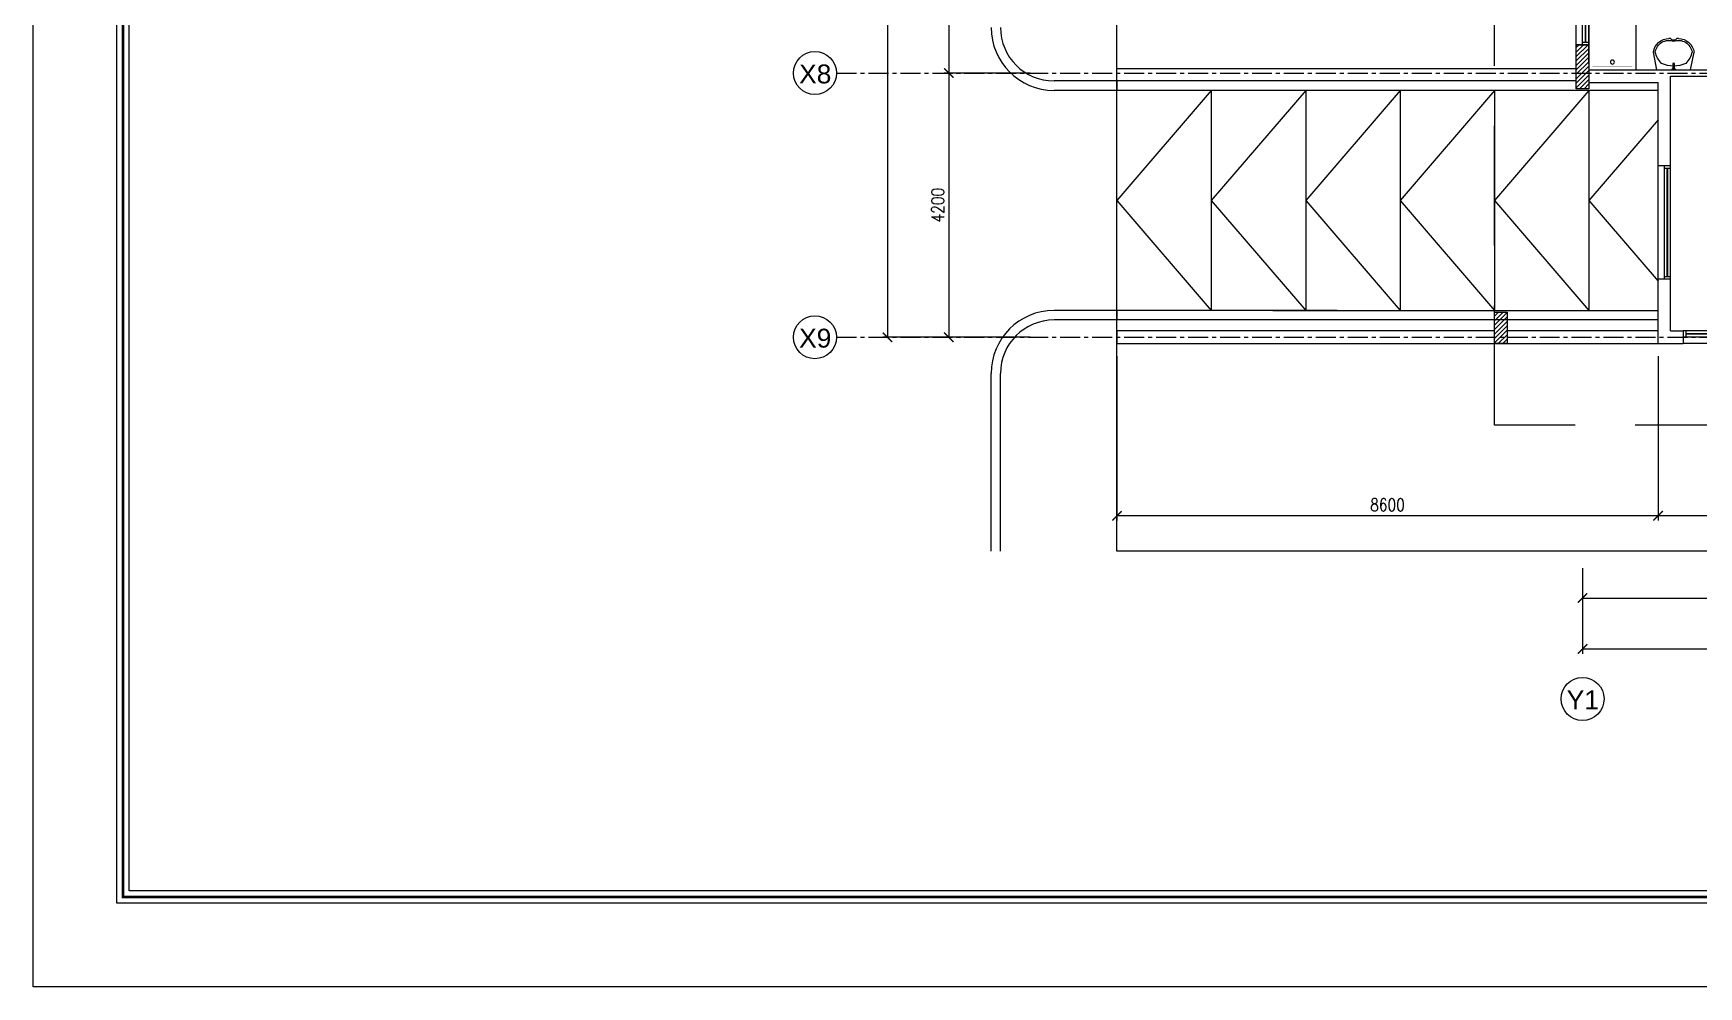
# Model space of a CAD drawing. Header units: millimetres. Extents: x -1288794 to 2153086, y -2701644 to -1428868.
# Drawn here: x 1481620 to 1508088, y -1519494 to -1504337 of the extents above; entities that cross this region are included whole.
import ezdxf
from ezdxf.enums import TextEntityAlignment as Align

# ---------------------------------------------------------------- set-up
doc = ezdxf.new("R2010")
doc.units = ezdxf.units.MM
doc.header["$LTSCALE"] = 100
doc.header["$PDMODE"] = 34
doc.linetypes.add('CENTER', pattern=[50.8, 31.75, -6.35, 6.35, -6.35])
doc.linetypes.add('DASHED2', pattern=[9.525, 6.35, -3.175])
for name, color, linetype in [('A-ANNO-DIMS', 1, 'Continuous'), ('A-ANNO-SYMB', 33, 'Continuous'), ('A-ANNO-TEXT', 8, 'Continuous'), ('A-AREA', 8, 'CENTER'), ('A-FLOR-OVHD', 4, 'DASHED2'), ('A-FLOR-PFIX', 8, 'Continuous'), ('A-GLAZ', 5, 'Continuous'), ('A-GRID', 253, 'CENTER'), ('A-WALL-FULL', 8, 'Continuous'), ('HATCH', 251, 'Continuous'), ('L-WALK', 8, 'Continuous'), ('LOGO LINE', 7, 'Continuous'), ('LOGO1LINE', 7, 'Continuous'), ('S-COL- HACT.', 9, 'Continuous'), ('S-COL.', 8, 'Continuous')]:
    doc.layers.add(name, color=color, linetype=linetype)
doc.styles.add('ROMANS', font='romans.shx', dxfattribs={"width": 0.8})
doc.styles.add('SANSSERIF', font='sas_____.pfb')
doc.dimstyles.new('100 of DIM2', dxfattribs={"dimscale": 0, "dimtxt": 200, "dimasz": 150, "dimexe": 75, "dimexo": 200, "dimgap": 75, "dimtad": 1, "dimdec": 0, "dimrnd": 5, "dimzin": 0, "dimdsep": 46, "dimtxsty": 'ROMANS', "dimblk": 'ARCHTICK', "dimcen": 100, "dimclrd": 94, "dimclre": 94, "dimclrt": 2, "dimadec": 0, "dimazin": 0, "dimtfac": 1, "dimtdec": 0, "dimtofl": 0, "dimtmove": 2, "dimatfit": 3, "dimldrblk": 'OPEN90', "dimfxl": 75, "dimtolj": 1, "dimtzin": 0, "dimarcsym": 0})
pattern_1 = [(45, (2628196.87, -1109556.65), (-35.355339, 35.355339), [])]

# ---------------------------------------------------------------- blocks, each defined once
blk = doc.blocks.new('LAV-4')
for p, q in [((-266, 0), (-322, -283)), ((-266, 0), (268, 0)), ((268, 0), (324, -280)), ((-48, -500), (-75, -500)), ((75, -500), (50, -500))]:
    blk.add_line(p, q)
for points in [[(-25, 0), (-25, -18), (25, -18), (25, 0)], [(-9, -20), (-9, -57), (8, -57), (8, -20)]]:
    blk.add_lwpolyline(points, close=True)
blk.add_circle((0, -91), 15.4)
for centre, radius, start, end in [((74, -366), 375, 135.3333, 167.1432), ((0, -539), 477, 66.1261, 113.874), ((-74, -366), 375, 12.5199, 44.6667), ((-75, -250), 250, 187.6784, 270), ((-75, -250), 220, 188.5814, 289.9523), ((1, -527), 55.9, 28.7827, 151.2173), ((75, -250), 220, 250.0878, 350.8515), ((50, -499), 0, 238.1883, 0), ((75, -250), 250, 270, 353.0121)]:
    blk.add_arc(centre, radius, start, end)
blk = doc.blocks.new('BT-2')
blk.add_lwpolyline([(0, 750), (1700, 750), (1700, 0), (0, 0)], close=True)
at = {"const_width": 2}
blk.add_lwpolyline([(60, 690), (1340, 690, -0.414214), (1640, 390), (1640, 360, -0.414214), (1340, 60), (60, 60)], format="xyb", close=True, dxfattribs=at)
blk.add_circle((125, 375), 31.9)
blk = doc.blocks.new('W-180')
for p, q in [((1800, 100), (0, 100)), ((1800, 0), (0, 0)), ((40, 0), (40, 100)), ((1760, 100), (1760, 0))]:
    blk.add_line(p, q)
at = {"linetype": 'Continuous'}
for p, q in [((1760, 53), (40, 53)), ((1760, 47), (40, 47))]:
    blk.add_line(p, q, dxfattribs=at)
blk = doc.blocks.new('W-60')
for p, q in [((600, 100), (0, 100)), ((600, 0), (0, 0)), ((40, 0), (40, 100)), ((560, 100), (560, 0))]:
    blk.add_line(p, q)
at = {"linetype": 'Continuous'}
for p, q in [((560, 53), (40, 53)), ((560, 47), (40, 47))]:
    blk.add_line(p, q, dxfattribs=at)
blk = doc.blocks.new('_ArchTick')
at = {"color": 0, "linetype": 'ByBlock', "const_width": 0.15}
blk.add_lwpolyline([(-0.5, -0.5), (0.5, 0.5)], dxfattribs=at)
blk = doc.blocks.new('*D585')
at = {"layer": 'A-ANNO-DIMS', "color": 94, "lineweight": -2, "ltscale": 3, "transparency": 16777216}
for p, q in [((1497352, -1473969), (1495121, -1473969)), ((1495196, -1473969), (1495196, -1509169)), ((1497352, -1509169), (1495121, -1509169))]:
    blk.add_line(p, q, dxfattribs=at)
at = {"layer": 'Defpoints', "color": 0, "ltscale": 3, "transparency": 16777216}
for p in [(1497552, -1473969), (1495196, -1509169), (1497552, -1509169)]:
    blk.add_point(p, dxfattribs=at)
at = {"layer": 'A-ANNO-DIMS', "color": 94, "lineweight": -2, "ltscale": 3, "transparency": 16777216, "xscale": 150, "yscale": 150, "zscale": 150}
for p, rotation in [((1495196, -1473969), 90), ((1495196, -1509169), 270)]:
    blk.add_blockref('_ArchTick', p, dxfattribs=dict(at, rotation=rotation))
at = {"layer": 'A-ANNO-DIMS', "color": 2, "ltscale": 3, "transparency": 16777216, "insert": (1495021, -1491569), "char_height": 200, "attachment_point": 5, "rotation": 90, "style": 'ROMANS'}
blk.add_mtext('\\A1;35200', dxfattribs=at)
blk = doc.blocks.new('_Open90')
at = {"color": 0, "linetype": 'ByBlock', "lineweight": -2}
for p, q in [((0, 0), (-1, 0)), ((-0.5, 0.5), (0, 0)), ((0, 0), (-0.5, -0.5))]:
    blk.add_line(p, q, dxfattribs=at)
blk = doc.blocks.new('*D592')
at = {"layer": 'A-ANNO-DIMS', "color": 94, "lineweight": -2, "ltscale": 3, "transparency": 16777216}
for p, q in [((1497461, -1501359), (1496094, -1501359)), ((1496169, -1501359), (1496169, -1504969)), ((1497461, -1504969), (1496094, -1504969))]:
    blk.add_line(p, q, dxfattribs=at)
at = {"layer": 'Defpoints', "color": 0, "ltscale": 3, "transparency": 16777216}
for p in [(1497661, -1501359), (1496169, -1504969), (1497661, -1504969)]:
    blk.add_point(p, dxfattribs=at)
at = {"layer": 'A-ANNO-DIMS', "color": 94, "lineweight": -2, "ltscale": 3, "transparency": 16777216, "xscale": 150, "yscale": 150, "zscale": 150}
for p, rotation in [((1496169, -1501359), 90), ((1496169, -1504969), 270)]:
    blk.add_blockref('_ArchTick', p, dxfattribs=dict(at, rotation=rotation))
at = {"layer": 'A-ANNO-DIMS', "color": 2, "ltscale": 3, "transparency": 16777216, "insert": (1495994, -1503164), "char_height": 200, "attachment_point": 5, "rotation": 90, "style": 'ROMANS'}
blk.add_mtext('\\A1;3610', dxfattribs=at)
blk = doc.blocks.new('*D593')
at = {"layer": 'A-ANNO-DIMS', "color": 94, "lineweight": -2, "ltscale": 3, "transparency": 16777216}
for p, q in [((1497461, -1504969), (1496094, -1504969)), ((1496169, -1504969), (1496169, -1509169)), ((1497461, -1509169), (1496094, -1509169))]:
    blk.add_line(p, q, dxfattribs=at)
at = {"layer": 'Defpoints', "color": 0, "ltscale": 3, "transparency": 16777216}
for p in [(1497661, -1504969), (1496169, -1509169), (1497661, -1509169)]:
    blk.add_point(p, dxfattribs=at)
at = {"layer": 'A-ANNO-DIMS', "color": 94, "lineweight": -2, "ltscale": 3, "transparency": 16777216, "xscale": 150, "yscale": 150, "zscale": 150}
for p, rotation in [((1496169, -1504969), 90), ((1496169, -1509169), 270)]:
    blk.add_blockref('_ArchTick', p, dxfattribs=dict(at, rotation=rotation))
at = {"layer": 'A-ANNO-DIMS', "color": 2, "ltscale": 3, "transparency": 16777216, "insert": (1495994, -1507069), "char_height": 200, "attachment_point": 5, "rotation": 90, "style": 'ROMANS'}
blk.add_mtext('\\A1;4200', dxfattribs=at)
blk = doc.blocks.new('*D594')
at = {"layer": 'A-ANNO-DIMS', "color": 94, "lineweight": -2, "ltscale": 3, "transparency": 16777216}
for p, q in [((1506242, -1512840), (1506242, -1513390)), ((1511692, -1512840), (1511692, -1513390)), ((1506242, -1513315), (1511692, -1513315))]:
    blk.add_line(p, q, dxfattribs=at)
at = {"layer": 'Defpoints', "color": 0, "ltscale": 3, "transparency": 16777216}
for p in [(1506242, -1512640), (1511692, -1512640), (1511692, -1513315)]:
    blk.add_point(p, dxfattribs=at)
at = {"layer": 'A-ANNO-DIMS', "color": 94, "lineweight": -2, "ltscale": 3, "transparency": 16777216, "xscale": 150, "yscale": 150, "zscale": 150, "rotation": 180}
blk.add_blockref('_ArchTick', (1506242, -1513315), dxfattribs=at)
at = {"layer": 'A-ANNO-DIMS', "color": 94, "lineweight": -2, "ltscale": 3, "transparency": 16777216, "xscale": 150, "yscale": 150, "zscale": 150}
blk.add_blockref('_ArchTick', (1511692, -1513315), dxfattribs=at)
at = {"layer": 'A-ANNO-DIMS', "color": 2, "ltscale": 3, "transparency": 16777216, "insert": (1508967, -1513140), "char_height": 200, "attachment_point": 5, "style": 'ROMANS'}
blk.add_mtext('\\A1;5450', dxfattribs=at)
blk = doc.blocks.new('*D599')
at = {"layer": 'A-ANNO-DIMS', "color": 94, "lineweight": -2, "ltscale": 3, "transparency": 16777216}
for p, q in [((1506242, -1512975), (1506242, -1514200)), ((1531742, -1512975), (1531742, -1514200)), ((1506242, -1514125), (1531742, -1514125))]:
    blk.add_line(p, q, dxfattribs=at)
at = {"layer": 'Defpoints', "color": 0, "ltscale": 3, "transparency": 16777216}
for p in [(1506242, -1512775), (1531742, -1512775), (1531742, -1514125)]:
    blk.add_point(p, dxfattribs=at)
at = {"layer": 'A-ANNO-DIMS', "color": 94, "lineweight": -2, "ltscale": 3, "transparency": 16777216, "xscale": 150, "yscale": 150, "zscale": 150, "rotation": 180}
blk.add_blockref('_ArchTick', (1506242, -1514125), dxfattribs=at)
at = {"layer": 'A-ANNO-DIMS', "color": 94, "lineweight": -2, "ltscale": 3, "transparency": 16777216, "xscale": 150, "yscale": 150, "zscale": 150}
blk.add_blockref('_ArchTick', (1531742, -1514125), dxfattribs=at)
at = {"layer": 'A-ANNO-DIMS', "color": 2, "ltscale": 3, "transparency": 16777216, "insert": (1518992, -1513950), "char_height": 200, "attachment_point": 5, "style": 'ROMANS'}
blk.add_mtext('\\A1;25500', dxfattribs=at)
blk = doc.blocks.new('*D604')
at = {"layer": 'A-ANNO-DIMS', "color": 94, "linetype": 'Continuous', "lineweight": -2, "ltscale": 3, "transparency": 16777216}
for p, q in [((1507442, -1509469), (1507442, -1512083)), ((1511842, -1509469), (1511842, -1512083)), ((1511842, -1512008), (1507442, -1512008))]:
    blk.add_line(p, q, dxfattribs=at)
at = {"layer": 'Defpoints', "color": 0, "linetype": 'Continuous', "ltscale": 3, "transparency": 16777216}
for p in [(1507442, -1509269), (1511842, -1509269), (1507442, -1512008)]:
    blk.add_point(p, dxfattribs=at)
at = {"layer": 'A-ANNO-DIMS', "color": 94, "linetype": 'Continuous', "lineweight": -2, "ltscale": 3, "transparency": 16777216, "xscale": 150, "yscale": 150, "zscale": 150, "rotation": 180}
blk.add_blockref('_ArchTick', (1507442, -1512008), dxfattribs=at)
at = {"layer": 'A-ANNO-DIMS', "color": 94, "linetype": 'Continuous', "lineweight": -2, "ltscale": 3, "transparency": 16777216, "xscale": 150, "yscale": 150, "zscale": 150}
blk.add_blockref('_ArchTick', (1511842, -1512008), dxfattribs=at)
at = {"layer": 'A-ANNO-DIMS', "color": 2, "linetype": 'Continuous', "ltscale": 3, "transparency": 16777216, "insert": (1509642, -1511833), "char_height": 200, "attachment_point": 5, "style": 'ROMANS'}
blk.add_mtext('\\A1;4400', dxfattribs=at)
blk = doc.blocks.new('*D605')
at = {"layer": 'A-ANNO-DIMS', "color": 94, "linetype": 'Continuous', "lineweight": -2, "ltscale": 3, "transparency": 16777216}
for p, q in [((1498842, -1509469), (1498842, -1512083)), ((1507442, -1509469), (1507442, -1512083)), ((1507442, -1512008), (1498842, -1512008))]:
    blk.add_line(p, q, dxfattribs=at)
at = {"layer": 'Defpoints', "color": 0, "linetype": 'Continuous', "ltscale": 3, "transparency": 16777216}
for p in [(1498842, -1509269), (1507442, -1509269), (1498842, -1512008)]:
    blk.add_point(p, dxfattribs=at)
at = {"layer": 'A-ANNO-DIMS', "color": 94, "linetype": 'Continuous', "lineweight": -2, "ltscale": 3, "transparency": 16777216, "xscale": 150, "yscale": 150, "zscale": 150, "rotation": 180}
blk.add_blockref('_ArchTick', (1498842, -1512008), dxfattribs=at)
at = {"layer": 'A-ANNO-DIMS', "color": 94, "linetype": 'Continuous', "lineweight": -2, "ltscale": 3, "transparency": 16777216, "xscale": 150, "yscale": 150, "zscale": 150}
blk.add_blockref('_ArchTick', (1507442, -1512008), dxfattribs=at)
at = {"layer": 'A-ANNO-DIMS', "color": 2, "linetype": 'Continuous', "ltscale": 3, "transparency": 16777216, "insert": (1503142, -1511833), "char_height": 200, "attachment_point": 5, "style": 'ROMANS'}
blk.add_mtext('\\A1;8600', dxfattribs=at)

msp = doc.modelspace()

# ---------------------------------------------------------------- hatches: boundary and pattern name
at = {"layer": 'S-COL- HACT.', "linetype": 'Continuous', "ltscale": 3}
h = msp.add_hatch(dxfattribs=at)
h.set_pattern_fill('ANSI31', color=256, scale=400, style=0)
h.set_pattern_definition(pattern_1)
h.paths.add_polyline_path([(1506141.7, -1505218.6), (1506141.7, -1504518.6), (1506341.7, -1504518.6), (1506341.7, -1505218.6)])
h = msp.add_hatch(dxfattribs=at)
h.set_pattern_fill('ANSI31', color=256, scale=400, style=0)
h.set_pattern_definition(pattern_1)
h.paths.add_polyline_path([(1505041.7, -1508768.6), (1505041.7, -1509268.6), (1504841.7, -1509268.6), (1504841.7, -1508768.6)])

# ---------------------------------------------------------------- linework, layer by layer
at = {"layer": 'A-ANNO-SYMB', "ltscale": 3}
for centre in [(1494042.3, -1504968.6), (1494042.3, -1509168.6), (1506241.7, -1514919.1)]:
    msp.add_circle(centre, 342.2, dxfattribs=at)
at = {"layer": 'A-AREA', "ltscale": 15}
for p, q in [((1498841.7, -1512568.6), (1498841.7, -1472568.6)), ((1533941.7, -1512568.6), (1498841.7, -1512568.6))]:
    msp.add_line(p, q, dxfattribs=at)
at = {"layer": 'A-AREA', "linetype": 'Continuous', "ltscale": 3}
for p, q in [((1498841.7, -1505093.6), (1498841.7, -1504893.6)), ((1498841.7, -1504893.6), (1506141.7, -1504893.6)), ((1506141.7, -1505093.6), (1498841.7, -1505093.6)), ((1504841.7, -1509068.6), (1498841.7, -1509068.6)), ((1498841.7, -1509068.6), (1498841.7, -1509268.6)), ((1507441.7, -1509068.6), (1505041.7, -1509068.6)), ((1498841.7, -1509268.6), (1507441.7, -1509268.6))]:
    msp.add_line(p, q, dxfattribs=at)
at = {"layer": 'A-FLOR-OVHD', "ltscale": 3}
msp.add_lwpolyline([(1531841.7, -1509268.6), (1531841.7, -1510568.6), (1519041.7, -1510568.6), (1519041.7, -1509268.6), (1517741.7, -1509268.6), (1517741.7, -1510568.6), (1513441.7, -1510568.6), (1513441.7, -1510168.6), (1511841.7, -1510168.6), (1511841.7, -1510568.6), (1504841.7, -1510568.6), (1504841.7, -1500918.6), (1503841.7, -1500918.6), (1503841.7, -1496418.6)], dxfattribs=at)
msp.add_lwpolyline([(1531841.7, -1509268.6), (1531841.7, -1510568.6), (1519041.7, -1510568.6), (1519041.7, -1509268.6), (1517741.7, -1509268.6), (1517741.7, -1510568.6), (1513441.7, -1510568.6), (1513441.7, -1510168.6), (1511841.7, -1510168.6), (1511841.7, -1510568.6), (1504841.7, -1510568.6), (1504841.7, -1500918.6), (1503841.7, -1500918.6), (1503841.7, -1496418.6)], dxfattribs=at)
at = {"layer": 'A-GLAZ', "ltscale": 3}
for p, q in [((1506141.7, -1504518.6), (1506141.7, -1503918.6)), ((1507441.7, -1508243.6), (1507441.7, -1506443.6)), ((1509641.7, -1509268.6), (1507841.7, -1509268.6))]:
    msp.add_line(p, q, dxfattribs=at)
at = {"layer": 'A-GRID', "ltscale": 0.1}
for p, q in [((1494384.5, -1504968.6), (1537924.1, -1504968.6)), ((1494384.5, -1509168.6), (1537924.1, -1509168.6))]:
    msp.add_line(p, q, dxfattribs=at)
at = {"layer": 'A-WALL-FULL', "ltscale": 3}
for p, q in [((1506341.7, -1504518.6), (1506141.7, -1504518.6)), ((1506141.7, -1505218.6), (1506141.7, -1504518.6)), ((1506341.7, -1504818.6), (1506341.7, -1504518.6)), ((1506341.7, -1504818.6), (1506341.7, -1504518.6)), ((1506341.7, -1504918.6), (1509041.7, -1504918.6)), ((1506341.7, -1505218.6), (1506141.7, -1505218.6)), ((1506341.7, -1505118.6), (1507441.7, -1505118.6)), ((1506341.7, -1505118.6), (1506341.7, -1505218.6)), ((1507441.7, -1506443.6), (1507441.7, -1505118.6)), ((1507641.7, -1505018.6), (1509241.7, -1505018.6)), ((1507641.7, -1506443.6), (1507641.7, -1505018.6)), ((1507641.7, -1506443.6), (1507441.7, -1506443.6)), ((1507441.7, -1509268.6), (1507441.7, -1508243.6)), ((1507641.7, -1508243.6), (1507441.7, -1508243.6)), ((1507641.7, -1509068.6), (1507641.7, -1508243.6)), ((1507641.7, -1509068.6), (1507841.7, -1509068.6)), ((1507841.7, -1509068.6), (1507841.7, -1509268.6)), ((1507441.7, -1509268.6), (1507841.7, -1509268.6))]:
    msp.add_line(p, q, dxfattribs=at)
at = {"layer": 'A-WALL-FULL', "linetype": 'Continuous', "ltscale": 3}
msp.add_lwpolyline([(1504841.7, -1508768.6), (1505041.7, -1508768.6), (1505041.7, -1509268.6), (1504841.7, -1509268.6)], close=True, dxfattribs=at)
at = {"layer": 'HATCH', "ltscale": 3}
for p, q in [((1500341.7, -1505243.6), (1500341.7, -1508743.6)), ((1501841.7, -1505243.6), (1501841.7, -1508743.6)), ((1503341.7, -1505243.6), (1503341.7, -1508743.6)), ((1504841.7, -1505243.6), (1504841.7, -1508743.6)), ((1506341.7, -1505243.6), (1506341.7, -1508743.6))]:
    msp.add_line(p, q, dxfattribs=at)
for points in [[(1500341.7, -1505243.6), (1498841.7, -1506993.6), (1500341.7, -1508743.6)], [(1501841.7, -1505243.6), (1500341.7, -1506993.6), (1501841.7, -1508743.6)], [(1503341.7, -1505243.6), (1501841.7, -1506993.6), (1503341.7, -1508743.6)], [(1504841.7, -1505243.6), (1503341.7, -1506993.6), (1504841.7, -1508743.6)], [(1506341.7, -1505243.6), (1504841.7, -1506993.6), (1506341.7, -1508743.6)], [(1507441.7, -1505710.3), (1506341.7, -1506993.6), (1507441.7, -1508277)]]:
    msp.add_lwpolyline(points, dxfattribs=at)
at = {"layer": 'L-WALK', "ltscale": 3}
for p, q in [((1506141.7, -1505093.6), (1497841.7, -1505093.6)), ((1498841.7, -1505093.6), (1498841.7, -1505243.6)), ((1507441.7, -1505243.6), (1497841.7, -1505243.6)), ((1502341.7, -1508743.6), (1497841.7, -1508743.6)), ((1507441.7, -1508893.6), (1497841.7, -1508893.6)), ((1498841.7, -1508743.6), (1498841.7, -1508893.6)), ((1501322, -1508743.6), (1507441.7, -1508743.6))]:
    msp.add_line(p, q, dxfattribs=at)
at = {"layer": 'L-WALK', "ltscale": 15}
for p, q in [((1496841.7, -1512568.6), (1496841.7, -1509743.6)), ((1496991.7, -1512568.6), (1496991.7, -1509743.6)), ((1496841.7, -1512568.6), (1496841.7, -1512544.7)), ((1496991.7, -1512568.6), (1496991.7, -1512544.7))]:
    msp.add_line(p, q, dxfattribs=at)
for centre, radius, start, end in [((1497841.7, -1504243.6), 1000, 180, 270), ((1497841.7, -1504243.6), 850, 180, 270), ((1497841.7, -1509743.6), 1000, 90, 180), ((1497841.7, -1509743.6), 850, 90, 180)]:
    msp.add_arc(centre, radius, start, end, dxfattribs=at)
at = {"layer": 'LOGO LINE'}
msp.add_lwpolyline([(1560377.9, -1519493.9), (1481619.8, -1519493.9), (1481619.8, -1463806.4), (1560377.9, -1463806.4)], close=True, dxfattribs=at)
at = {"layer": 'LOGO1LINE'}
for points in [[(1559052, -1518168), (1482945.7, -1518168), (1482945.7, -1465132.3), (1559052, -1465132.3)], [(1548743.3, -1517969.1), (1483144.6, -1517969.1), (1483144.6, -1465331.1), (1548743.3, -1465331.1)]]:
    msp.add_lwpolyline(points, close=True, dxfattribs=at)
at = {"layer": 'LOGO1LINE', "const_width": 39.8}
msp.add_lwpolyline([(1558952.5, -1518068.5), (1483045.2, -1518068.5), (1483045.2, -1465231.7), (1558952.5, -1465231.7)], close=True, dxfattribs=at)
at = {"layer": 'S-COL.', "linetype": 'Continuous', "ltscale": 3}
for points in [[(1506141.7, -1505218.6), (1506141.7, -1504518.6), (1506341.7, -1504518.6), (1506341.7, -1505218.6)], [(1505041.7, -1508768.6), (1505041.7, -1509268.6), (1504841.7, -1509268.6), (1504841.7, -1508768.6)]]:
    msp.add_lwpolyline(points, close=True, dxfattribs=at)

# ---------------------------------------------------------------- block references
at = {"layer": 'A-FLOR-PFIX', "ltscale": 3, "xscale": -1}
for name, p, rotation in [('BT-2', (1506341.7, -1504918.6), 270), ('LAV-4', (1507690.1, -1504918.6), 180)]:
    msp.add_blockref(name, p, dxfattribs=dict(at, rotation=rotation))
at = {"layer": 'A-GLAZ', "ltscale": 3, "xscale": -1}
for name, p, rotation in [('W-60', (1506341.7, -1503918.6), 90), ('W-180', (1507641.7, -1506443.6), 90), ('W-180', (1507841.7, -1509068.6), 180)]:
    msp.add_blockref(name, p, dxfattribs=dict(at, rotation=rotation))

# ---------------------------------------------------------------- texts
at = {"layer": 'A-ANNO-TEXT', "style": 'SANSSERIF'}
for s, p in [('X8', (1494046.9, -1505133.2)), ('X9', (1494046.9, -1509333.2)), ('Y1', (1506246.3, -1515083.7))]:
    msp.add_text(s, height=300, dxfattribs=at).set_placement(p, align=Align.CENTER)

# ---------------------------------------------------------------- dimensions: what is measured, and where the dimension line sits
at = {"layer": 'A-ANNO-DIMS', "ltscale": 3}
for base, p1, p2, picture, middle in [((1495196.5, -1509168.6), (1497551.6, -1473968.6), (1497551.6, -1509168.6), '*D585', (1495021.5, -1491568.6)), ((1496168.9, -1504968.6), (1497660.5, -1501358.6), (1497660.5, -1504968.6), '*D592', (1495993.9, -1503163.6)), ((1496168.9, -1509168.6), (1497660.5, -1504968.6), (1497660.5, -1509168.6), '*D593', (1495993.9, -1507068.6))]:
    dim = msp.add_linear_dim(base=base, p1=p1, p2=p2, angle=90, dimstyle='100 of DIM2', override={"dimscale": 1}, dxfattribs=at)
    dim.commit()
    dim.dimension.update_dxf_attribs({"geometry": picture, "text_midpoint": middle})
at = {"layer": 'A-ANNO-DIMS', "linetype": 'Continuous', "ltscale": 3}
for base, p1, p2, picture, middle in [((1498841.7, -1512007.6), (1507441.7, -1509268.6), (1498841.7, -1509268.6), '*D605', (1503141.7, -1511832.6)), ((1507441.7, -1512007.6), (1511841.7, -1509268.6), (1507441.7, -1509268.6), '*D604', (1509641.7, -1511832.6))]:
    dim = msp.add_linear_dim(base=base, p1=p1, p2=p2, dimstyle='100 of DIM2', override={"dimscale": 1}, dxfattribs=at)
    dim.commit()
    dim.dimension.update_dxf_attribs({"geometry": picture, "text_midpoint": middle})
at = {"layer": 'A-ANNO-DIMS', "ltscale": 3}
for base, p1, p2, picture, middle in [((1511691.7, -1513315.3), (1506241.7, -1512640), (1511691.7, -1512640), '*D594', (1508966.7, -1513140.3)), ((1531741.7, -1514125.5), (1506241.7, -1512774.8), (1531741.7, -1512774.8), '*D599', (1518991.7, -1513950.5))]:
    dim = msp.add_linear_dim(base=base, p1=p1, p2=p2, dimstyle='100 of DIM2', override={"dimscale": 1}, dxfattribs=at)
    dim.commit()
    dim.dimension.update_dxf_attribs({"geometry": picture, "text_midpoint": middle})

doc.saveas('drawing.dxf')
